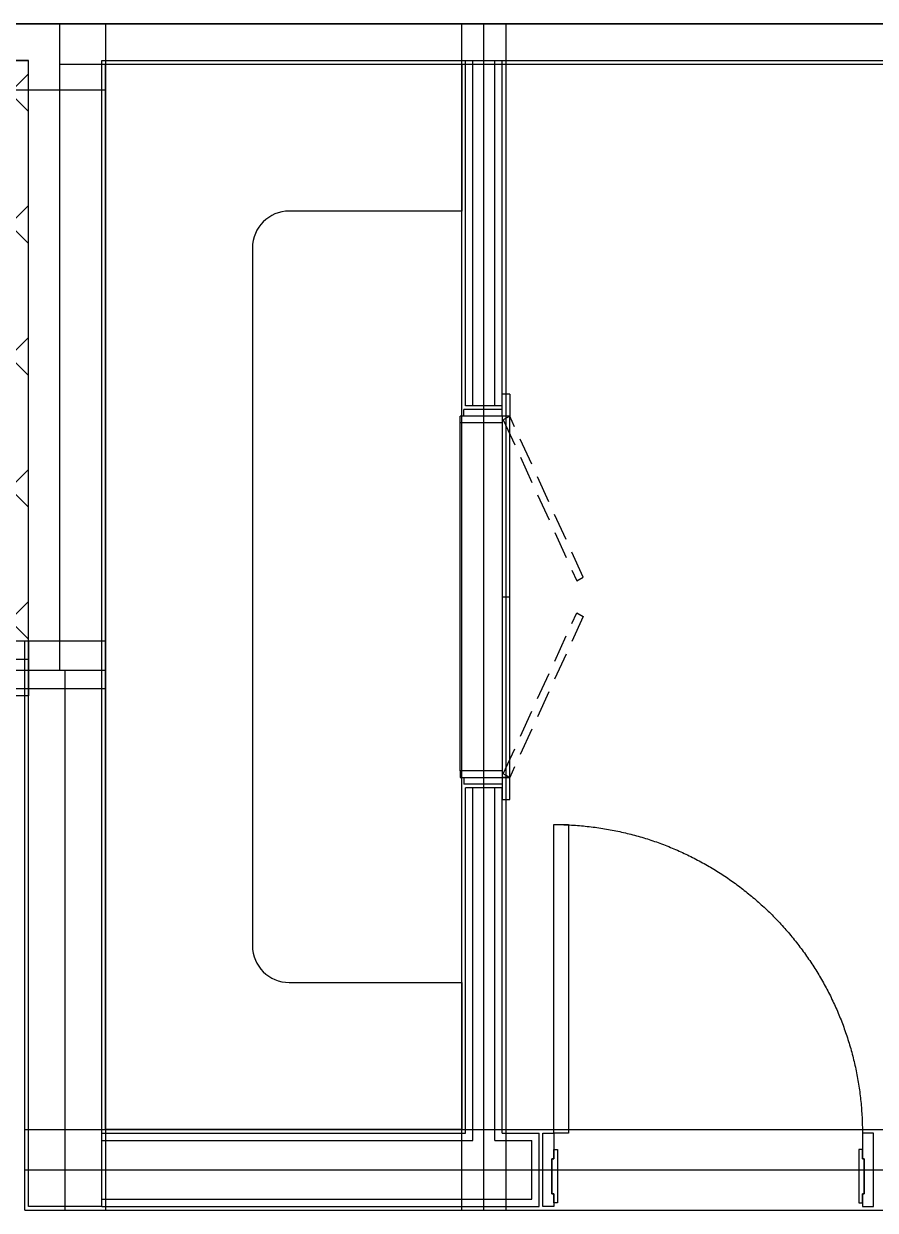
# Model space of a CAD drawing. Header units: millimetres. Extents: x 840000 to 1054178, y 0 to 59400.
# Drawn here: x 872070 to 874387, y 19391 to 22621 of the extents above; entities that cross this region are included whole.
import ezdxf
from ezdxf.xclip import XClip

# ---------------------------------------------------------------- set-up
doc = ezdxf.new("R2010")
doc.units = ezdxf.units.MM
doc.header["$LTSCALE"] = 100
doc.header["$XCLIPFRAME"] = 0
for name, pattern in [('X - 단위세대 확장형$0$CEN', [62, 60, -1, 0, -1]), ('X - 단위세대 확장형$0$X-55$0$( Hidden )', [0.375, 0.25, -0.125]), ('X - 단위세대 확장형$0$X-55$0$CENTER', [50.8, 31.75, -6.35, 6.35, -6.35]), ('X - 평면도$0$CEN', [62, 60, -1, 0, -1])]:
    doc.linetypes.add(name, pattern=pattern)
for name, color, linetype in [('SYM', 7, 'Continuous'), ('X - 단위세대 확장형$0$A-CEN', 1, 'X - 단위세대 확장형$0$CEN'), ('X - 단위세대 확장형$0$AA-SSXM-STRS', 4, 'Continuous'), ('X - 단위세대 확장형$0$AA-WAXM-CONC', 2, 'Continuous'), ('X - 단위세대 확장형$0$AA-WAXM-DRYW', 7, 'Continuous'), ('X - 단위세대 확장형$0$AA-XXXX-CNTL', 1, 'X - 단위세대 확장형$0$CEN'), ('X - 단위세대 확장형$0$S-ELE', 4, 'Continuous'), ('X - 단위세대 확장형$0$S-HAT', 19, 'Continuous'), ('X - 단위세대 확장형$0$X-55$0$02_F-KIT', 6, 'Continuous'), ('X - 단위세대 확장형$0$X-55$0$AA-XXXX-FUR', 8, 'Continuous'), ('X - 평면도$0$AA-XXXX-CNTL', 1, 'X - 평면도$0$CEN')]:
    doc.layers.add(name, color=color, linetype=linetype)
doc.layers.add('X - 단위세대 확장형$0$A-door', color=4, linetype='Continuous', lineweight=25)
doc.layers.add('X - 단위세대 확장형$0$A-MC', color=171, linetype='Continuous', plot=False)

# ---------------------------------------------------------------- blocks, each defined once
blk = doc.blocks.new('X - 단위세대 확장형$0$X-55$0$A$Cf4477e91')
at = {"layer": 'X - 단위세대 확장형$0$X-55$0$AA-XXXX-FUR', "ltscale": 20}
for p, q in [((42, 220), (42, 325)), ((60, 325), (42, 325)), ((60, 220), (60, 335)), ((78, 335), (60, 335)), ((78, 220), (78, 335)), ((1026, 220), (1026, 335)), ((1026, 335), (1044, 335)), ((1044, 335), (1044, 220)), ((1044, 325), (1062, 325)), ((1062, 220), (1062, 325)), ((60, 220), (0, 220)), ((0, 200), (0, 220)), ((0, 200), (0, 220)), ((0, 200), (60, 200)), ((60, 200), (60, 220)), ((60, 200), (60, 220)), ((60, 220), (1044, 220)), ((1044, 200), (60, 200)), ((552, 220), (552, 200)), ((1044, 200), (1044, 220)), ((1044, 220), (1104, 220)), ((1044, 220), (1044, 200)), ((1104, 200), (1044, 200)), ((1104, 220), (1104, 200))]:
    blk.add_line(p, q, dxfattribs=at)
at = {"layer": 'X - 단위세대 확장형$0$X-55$0$AA-XXXX-FUR', "color": 8, "ltscale": 20}
blk.add_line((1026, 335), (78, 335), dxfattribs=at)
at = {"layer": 'X - 단위세대 확장형$0$X-55$0$AA-XXXX-FUR', "color": 1, "linetype": 'X - 단위세대 확장형$0$X-55$0$( Hidden )', "ltscale": 3}
for points in [[(70, 217.3), (508.4, 17.3), (498.4, 0), (60, 200)], [(1034, 217.3), (595.6, 17.3), (605.6, 0), (1044, 200)]]:
    blk.add_lwpolyline(points, close=True, dxfattribs=at)
blk = doc.blocks.new('X - 단위세대 확장형$0$X-55$0$638386742643', base_point=(4884442.7, -1807360.7))
at = {"layer": 'X - 단위세대 확장형$0$A-door'}
for points in [[(4884264.8, -1807029.9), (4884264.8, -1806989.9), (4883424.8, -1806989.9), (4883424.8, -1807029.9)], [(4884264.8, -1806959.9), (4884264.8, -1806989.9), (4884334.8, -1806989.9), (4884334.8, -1806984.9), (4884429.8, -1806984.9), (4884429.8, -1806989.9), (4884464.8, -1806989.9), (4884464.8, -1806959.9)], [(4884334.8, -1806984.9), (4884334.8, -1806989.9), (4884309.8, -1806989.9), (4884309.8, -1806999.9), (4884454.8, -1806999.9), (4884454.8, -1806989.9), (4884429.8, -1806989.9), (4884429.8, -1806984.9)], [(4884264.8, -1807859.9), (4884264.8, -1807829.9), (4884334.8, -1807829.9), (4884334.8, -1807834.9), (4884429.8, -1807834.9), (4884429.8, -1807829.9), (4884464.8, -1807829.9), (4884464.8, -1807859.9)], [(4884334.8, -1807834.9), (4884334.8, -1807829.9), (4884309.8, -1807829.9), (4884309.8, -1807819.9), (4884454.8, -1807819.9), (4884454.8, -1807829.9), (4884429.8, -1807829.9), (4884429.8, -1807834.9)]]:
    blk.add_lwpolyline(points, close=True, dxfattribs=at)
at = {"layer": 'X - 단위세대 확장형$0$A-door', "color": 1, "linetype": 'X - 단위세대 확장형$0$X-55$0$CENTER', "ltscale": 5}
blk.add_arc((4884264.8, -1806989.9), 840, 180, 270, dxfattribs=at)
blk = doc.blocks.new('X - 단위세대 확장형$0$A$Cc77666b6')
at = {"layer": 'X - 단위세대 확장형$0$A-CEN'}
for p, q in [((222.5, 0), (-8400, 0)), ((-4380, -3230), (-4380, 0))]:
    blk.add_line(p, q, dxfattribs=at)
at = {"layer": 'X - 단위세대 확장형$0$A-MC'}
for p, q in [((-5410, 0), (-5410, -3230)), ((-4440, -3230), (-4440, 0)), ((-4320, -3230), (-4320, 0)), ((-5535, -110), (222.5, -110)), ((-8400, -180), (-5410, -180)), ((-8400, -1680), (-5410, -1680)), ((-5630, -3230), (-5630, -1680)), ((-8400, -1810), (-5410, -1810)), ((-5630, -3010), (222.5, -3010)), ((-5630, -3230), (222.5, -3230))]:
    blk.add_line(p, q, dxfattribs=at)
at = {"layer": 'X - 단위세대 확장형$0$AA-WAXM-CONC'}
for p, q in [((-8140, -100), (-5620, -100)), ((-5620, -3220), (-5620, -100)), ((-5420, -3220), (-5420, -100)), ((-5420, -100), (-200, -100)), ((-5420, -3220), (-5620, -3220))]:
    blk.add_line(p, q, dxfattribs=at)
at = {"layer": 'X - 단위세대 확장형$0$AA-WAXM-DRYW'}
for p, q in [((-4430, -1040), (-4430, -100)), ((-4410, -1040), (-4410, -100)), ((-4350, -1040), (-4350, -100)), ((-4330, -1040), (-4330, -100)), ((-4330, -1040), (-4430, -1040)), ((-4330, -2080), (-4430, -2080)), ((-4430, -3020), (-4430, -2080)), ((-4410, -3040), (-4410, -2080)), ((-4350, -3040), (-4350, -2080)), ((-4330, -3020), (-4330, -2080)), ((-5420, -3020), (-4430, -3020)), ((-4330, -3020), (-4230, -3020)), ((-4230, -3220), (-4230, -3020)), ((-5420, -3040), (-4410, -3040)), ((-4350, -3040), (-4250, -3040)), ((-4250, -3200), (-4250, -3040)), ((-5420, -3200), (-4250, -3200)), ((-5420, -3220), (-4230, -3220))]:
    blk.add_line(p, q, dxfattribs=at)
blk.add_lwpolyline([(-5660, -1680), (-5620, -1680), (-5620, -1830), (-5660, -1830)], close=True, dxfattribs=at)
at = {"layer": 'X - 단위세대 확장형$0$AA-XXXX-CNTL'}
for p, q in [((-8400, 0), (222.5, 0)), ((-5535, 0), (-5535, -1760)), ((-7445, -1760), (-5410, -1760)), ((-5520, -3230), (-5520, -1760)), ((-5630, -3120), (222.5, -3120))]:
    blk.add_line(p, q, dxfattribs=at)
at = {"layer": 'X - 단위세대 확장형$0$X-55$0$02_F-KIT'}
for p, q in [((-5410, -3010), (-5410, -110)), ((-5410, -110), (-4440, -110)), ((-4440, -110), (-4440, -510)), ((-4440, -510), (-4910, -510)), ((-5010, -610), (-5010, -2510)), ((-4910, -2610), (-4440, -2610)), ((-4440, -2610), (-4440, -3010)), ((-4440, -3010), (-5410, -3010))]:
    blk.add_line(p, q, dxfattribs=at)
for centre, start, end in [((-4910, -610), 90, 180), ((-4910, -2510), 180, 270)]:
    blk.add_arc(centre, 100, start, end, dxfattribs=at)
at = {"xscale": -1.00000000000001, "rotation": 90}
for name, p in [('X - 단위세대 확장형$0$X-55$0$A$Cf4477e91', (-4110, -1008)), ('X - 단위세대 확장형$0$X-55$0$638386742643', (-3819.2, -3197.9))]:
    blk.add_blockref(name, p, dxfattribs=at)
blk = doc.blocks.new('X - 단위세대 확장형$0$A$C11416124')
at = {"layer": 'X - 단위세대 확장형$0$AA-XXXX-CNTL'}
blk.add_line((7109.4, 988.9), (7109.4, 9671.3), dxfattribs=at)
blk = doc.blocks.new('X - 단위세대 확장형$0$A$C1DF1446A')
at = {"layer": 'X - 단위세대 확장형$0$S-HAT'}
h = blk.add_hatch(dxfattribs=at)
h.set_pattern_fill('ANSI37', color=256, scale=80)
h.set_pattern_definition([(45, (-184047.6, -56593.1), (-179.60512, 179.60512), []), (135, (-184047.6, -56593.1), (-179.60512, -179.60512), [])])
h.paths.add_polyline_path([(10340, -18180), (12860, -18180), (12860, -19810), (10340, -19810)])
at = {"layer": 'X - 단위세대 확장형$0$S-ELE', "elevation": 0}
blk.add_lwpolyline([(10340, -19810), (12860, -19810), (12860, -18180), (10340, -18180)], close=True, dxfattribs=at)
blk = doc.blocks.new('X - 단위세대 확장형', base_point=(-475.4, -286.7))
at = {"layer": 'X - 단위세대 확장형$0$AA-SSXM-STRS'}
blk.add_blockref('X - 단위세대 확장형$0$A$C1DF1446A', (38472, 56593.1), dxfattribs=at)
blk.add_blockref('X - 단위세대 확장형$0$A$Cc77666b6', (56952, 38513.1))
ref = blk.add_blockref('X - 단위세대 확장형$0$A$C11416124', (47503.2, 45622.5), dxfattribs=dict(rotation=270))
XClip(ref).set_block_clipping_path([(4389.4068502223, 988.9141629766), (7109.4068502223, 9671.3150731698)])
blk = doc.blocks.new('X - 평면도', base_point=(-475.4, -286.7))
at = {"layer": 'X - 평면도$0$AA-XXXX-CNTL'}
blk.add_line((1308712, 38513.1), (1318162.2, 38513.1), dxfattribs=at)

msp = doc.modelspace()

# ---------------------------------------------------------------- block references
ref = msp.add_blockref('X - 평면도', (-439725.3, -16179.1))
XClip(ref).set_block_clipping_path([(1279249.9173513227, 15892.4151621314), (1363249.9173513227, 75292.4151621313)])

# ---------------------------------------------------------------- next in the draw order: block references
at = {"layer": 'SYM'}
ref = msp.add_blockref('X - 단위세대 확장형', (820274.7, -16179.1), dxfattribs=at)
XClip(ref).set_block_clipping_path([(27286.2339647645, 22495.2025850526), (88213.6007378809, 68689.6277392105)])

doc.saveas('drawing.dxf')
